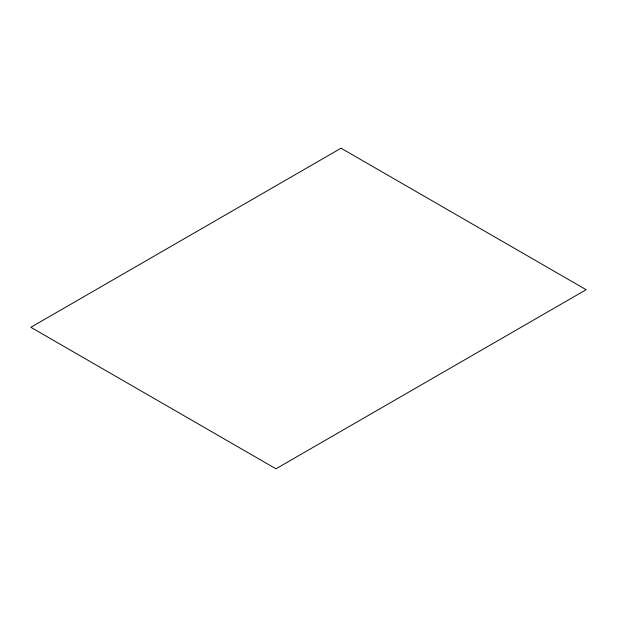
<?xml version="1.0" encoding="UTF-8"?>
<svg xmlns="http://www.w3.org/2000/svg" width="617" height="617" viewBox="0 0 617 617"><rect width="100%" height="100%" fill="white"/><g stroke="black" fill="none" stroke-linecap="round" stroke-linejoin="round"><path stroke-width="0.93" d="M341.054 148.203L30.85 327.295L275.946 468.797L586.15 289.705L341.054 148.203"/></g></svg>
